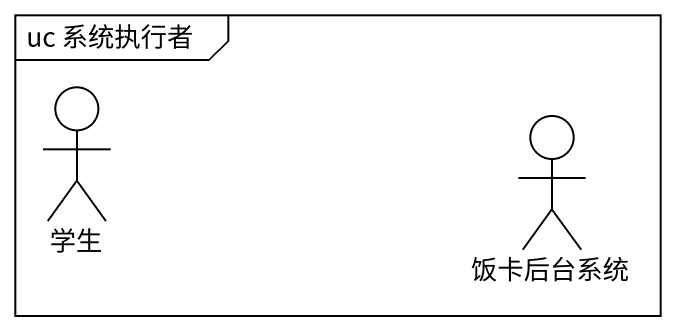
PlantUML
@startuml
mainframe uc 系统执行者
actor 学生
actor 饭卡后台系统
@enduml
